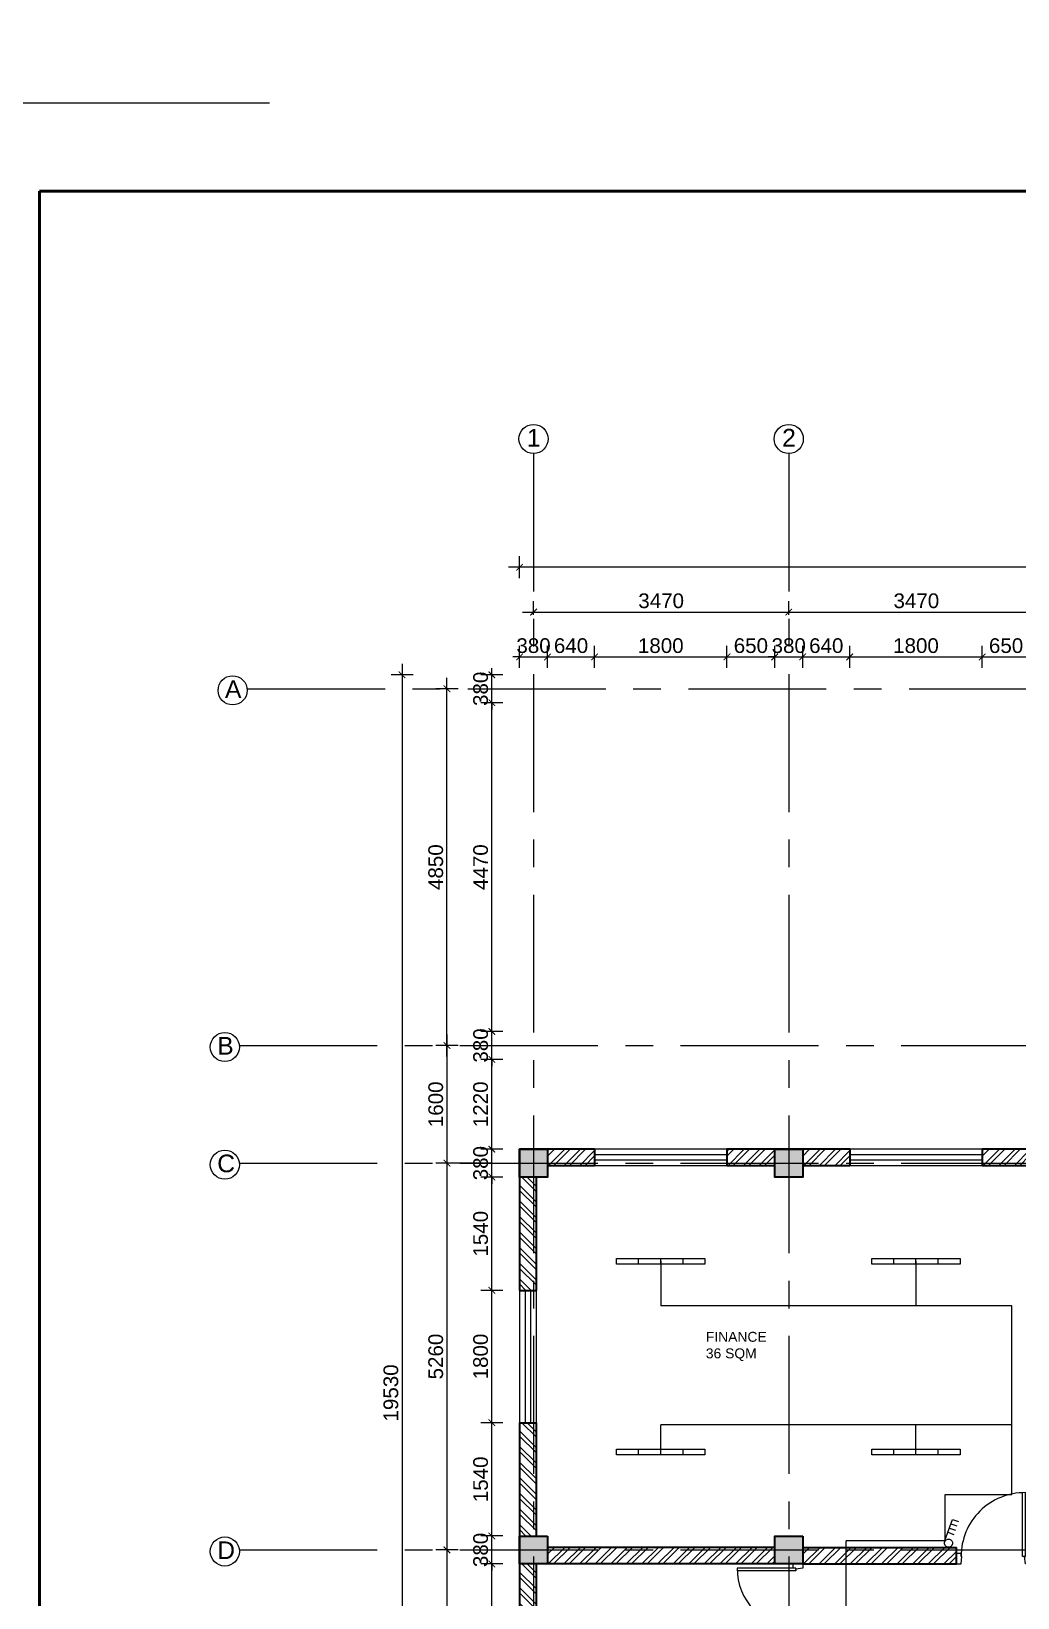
# Model space of a CAD drawing. Header units: inches. Extents: x 527934 to 2134587, y -408734 to 227304.
# Drawn here: x 1700450 to 1713861, y -190838 to -169538 of the extents above; entities that cross this region are included whole.
import ezdxf

# ---------------------------------------------------------------- set-up
doc = ezdxf.new("R2010")
doc.units = ezdxf.units.IN
doc.header["$MEASUREMENT"] = 0
doc.linetypes.add('CENTER', pattern=[2, 1.25, -0.25, 0.25, -0.25])
for name, color, linetype, lineweight in [('1 LIGHT N SWITCH', 3, 'Continuous', 25), ('6 LIGHT PT WIRING', 3, 'Continuous', 25), ('centre line', 1, 'CENTER', 9), ('dim', 253, 'Continuous', 9), ('door', 77, 'Continuous', 13), ('furniture', 253, 'Continuous', 5), ('hatch', 250, 'Continuous', 5), ('plinth', 5, 'Continuous', 9), ('sill', 253, 'Continuous', 13), ('text', 7, 'Continuous', 13), ('TITLE THICK', 7, 'Continuous', 50), ('wall - brick', 30, 'Continuous', 35), ('window', 1, 'Continuous', 15)]:
    doc.layers.add(name, color=color, linetype=linetype, lineweight=lineweight)
doc.layers.add('paper', color=4, linetype='Continuous', lineweight=0, plot=False)
doc.styles.get("Standard").update_dxf_attribs({"font": 'arial.ttf'})
doc.styles.add('style1', font='arial.ttf')
doc.dimstyles.new('dim 100', dxfattribs={"dimtxt": 200, "dimasz": 90, "dimexe": 150, "dimexo": 150, "dimgap": 50, "dimtad": 1, "dimdec": 0, "dimzin": 0, "dimdsep": 46, "dimtxsty": 'Standard', "dimblk": 'ARCHTICK', "dimcen": 100, "dimdle": 150, "dimazin": 0, "dimtfac": 1, "dimtdec": 0, "dimtix": 1, "dimtmove": 2, "dimatfit": 3, "dimfxl": 150, "dimfxlon": 1, "dimtolj": 1, "dimtzin": 0, "dimarcsym": 0})

# ---------------------------------------------------------------- blocks, each defined once
blk = doc.blocks.new('Dd1')
at = {"layer": 'door'}
for p, q in [((6330587, 14339), (6330587, 13509)), ((6330599, 14377), (6330625, 14377)), ((6330625, 14377), (6330625, 13510))]:
    blk.add_line(p, q, dxfattribs=at)
at = {"layer": 'door', "lineweight": 25}
for points in [[(6330599, 14377), (6330587, 14377), (6330587, 14339), (6330524, 14339), (6330524, 14479), (6330587, 14479)], [(6331449, 14377), (6331461, 14377), (6331461, 14339), (6331524, 14339), (6331524, 14479), (6331461, 14479)]]:
    blk.add_lwpolyline(points, close=True, dxfattribs=at)
at = {"layer": 'door'}
blk.add_arc((6330593, 14377), 868, 269.6039, 0, dxfattribs=at)
blk = doc.blocks.new('_ArchTick')
at = {"color": 0, "linetype": 'ByBlock', "const_width": 0.15}
blk.add_lwpolyline([(-0.5, -0.5), (0.5, 0.5)], dxfattribs=at)
blk = doc.blocks.new('*D2449')
at = {"layer": 'Defpoints', "color": 0, "ltscale": 400}
for p in [(1707468, -178045), (1707088, -184739), (1707468, -184739)]:
    blk.add_point(p, dxfattribs=at)
at = {"layer": 'dim', "color": 0, "lineweight": -2, "ltscale": 400}
for p, q in [((1707088, -178045), (1706998, -178045)), ((1707088, -178195), (1707088, -177895)), ((1707088, -178045), (1707468, -178045)), ((1707468, -178195), (1707468, -177895)), ((1707468, -178045), (1707558, -178045))]:
    blk.add_line(p, q, dxfattribs=at)
at = {"layer": 'dim', "color": 0, "lineweight": -2, "ltscale": 400, "xscale": 90, "yscale": 90, "zscale": 90}
blk.add_blockref('_ArchTick', (1707088, -178045), dxfattribs=at)
at = {"layer": 'dim', "color": 0, "lineweight": -2, "ltscale": 400, "xscale": 90, "yscale": 90, "zscale": 90, "rotation": 180}
blk.add_blockref('_ArchTick', (1707468, -178045), dxfattribs=at)
at = {"layer": 'dim', "color": 0, "ltscale": 400, "insert": (1707278, -177893), "char_height": 200, "attachment_point": 5}
blk.add_mtext('\\A1;380', dxfattribs=at)
blk = doc.blocks.new('*D2450')
at = {"layer": 'Defpoints', "color": 0, "ltscale": 400}
for p in [(1708108, -178045), (1707468, -184739), (1708108, -184739)]:
    blk.add_point(p, dxfattribs=at)
at = {"layer": 'dim', "color": 0, "lineweight": -2, "ltscale": 400}
for p, q in [((1707318, -178045), (1708258, -178045)), ((1707468, -178195), (1707468, -177895)), ((1708108, -178195), (1708108, -177895))]:
    blk.add_line(p, q, dxfattribs=at)
at = {"layer": 'dim', "color": 0, "lineweight": -2, "ltscale": 400, "xscale": 90, "yscale": 90, "zscale": 90, "rotation": 180}
blk.add_blockref('_ArchTick', (1707468, -178045), dxfattribs=at)
at = {"layer": 'dim', "color": 0, "lineweight": -2, "ltscale": 400, "xscale": 90, "yscale": 90, "zscale": 90}
blk.add_blockref('_ArchTick', (1708108, -178045), dxfattribs=at)
at = {"layer": 'dim', "color": 0, "ltscale": 400, "insert": (1707788, -177893), "char_height": 200, "attachment_point": 5}
blk.add_mtext('\\A1;640', dxfattribs=at)
blk = doc.blocks.new('*D2451')
at = {"layer": 'Defpoints', "color": 0, "ltscale": 400}
for p in [(1709908, -178045), (1708108, -184739), (1709908, -184739)]:
    blk.add_point(p, dxfattribs=at)
at = {"layer": 'dim', "color": 0, "lineweight": -2, "ltscale": 400}
for p, q in [((1707958, -178045), (1710058, -178045)), ((1708108, -178195), (1708108, -177895)), ((1709908, -178195), (1709908, -177895))]:
    blk.add_line(p, q, dxfattribs=at)
at = {"layer": 'dim', "color": 0, "lineweight": -2, "ltscale": 400, "xscale": 90, "yscale": 90, "zscale": 90, "rotation": 180}
blk.add_blockref('_ArchTick', (1708108, -178045), dxfattribs=at)
at = {"layer": 'dim', "color": 0, "lineweight": -2, "ltscale": 400, "xscale": 90, "yscale": 90, "zscale": 90}
blk.add_blockref('_ArchTick', (1709908, -178045), dxfattribs=at)
at = {"layer": 'dim', "color": 0, "ltscale": 400, "insert": (1709008, -177893), "char_height": 200, "attachment_point": 5}
blk.add_mtext('\\A1;1800', dxfattribs=at)
blk = doc.blocks.new('*D2452')
at = {"layer": 'Defpoints', "color": 0, "ltscale": 400}
for p in [(1710558, -178045), (1709908, -184739), (1710558, -184739)]:
    blk.add_point(p, dxfattribs=at)
at = {"layer": 'dim', "color": 0, "lineweight": -2, "ltscale": 400}
for p, q in [((1709758, -178045), (1710708, -178045)), ((1709908, -178195), (1709908, -177895)), ((1710558, -178195), (1710558, -177895))]:
    blk.add_line(p, q, dxfattribs=at)
at = {"layer": 'dim', "color": 0, "lineweight": -2, "ltscale": 400, "xscale": 90, "yscale": 90, "zscale": 90, "rotation": 180}
blk.add_blockref('_ArchTick', (1709908, -178045), dxfattribs=at)
at = {"layer": 'dim', "color": 0, "lineweight": -2, "ltscale": 400, "xscale": 90, "yscale": 90, "zscale": 90}
blk.add_blockref('_ArchTick', (1710558, -178045), dxfattribs=at)
at = {"layer": 'dim', "color": 0, "ltscale": 400, "insert": (1710233, -177893), "char_height": 200, "attachment_point": 5}
blk.add_mtext('\\A1;650', dxfattribs=at)
blk = doc.blocks.new('*D2453')
at = {"layer": 'Defpoints', "color": 0, "ltscale": 400}
for p in [(1710938, -178045), (1710558, -184739), (1710938, -184739)]:
    blk.add_point(p, dxfattribs=at)
at = {"layer": 'dim', "color": 0, "lineweight": -2, "ltscale": 400}
for p, q in [((1710558, -178045), (1710468, -178045)), ((1710558, -178195), (1710558, -177895)), ((1710558, -178045), (1710938, -178045)), ((1710938, -178195), (1710938, -177895)), ((1710938, -178045), (1711028, -178045))]:
    blk.add_line(p, q, dxfattribs=at)
at = {"layer": 'dim', "color": 0, "lineweight": -2, "ltscale": 400, "xscale": 90, "yscale": 90, "zscale": 90}
blk.add_blockref('_ArchTick', (1710558, -178045), dxfattribs=at)
at = {"layer": 'dim', "color": 0, "lineweight": -2, "ltscale": 400, "xscale": 90, "yscale": 90, "zscale": 90, "rotation": 180}
blk.add_blockref('_ArchTick', (1710938, -178045), dxfattribs=at)
at = {"layer": 'dim', "color": 0, "ltscale": 400, "insert": (1710748, -177893), "char_height": 200, "attachment_point": 5}
blk.add_mtext('\\A1;380', dxfattribs=at)
blk = doc.blocks.new('*D2454')
at = {"layer": 'Defpoints', "color": 0, "ltscale": 400}
for p in [(1711578, -178045), (1710938, -184739), (1711578, -184739)]:
    blk.add_point(p, dxfattribs=at)
at = {"layer": 'dim', "color": 0, "lineweight": -2, "ltscale": 400}
for p, q in [((1710788, -178045), (1711728, -178045)), ((1710938, -178195), (1710938, -177895)), ((1711578, -178195), (1711578, -177895))]:
    blk.add_line(p, q, dxfattribs=at)
at = {"layer": 'dim', "color": 0, "lineweight": -2, "ltscale": 400, "xscale": 90, "yscale": 90, "zscale": 90, "rotation": 180}
blk.add_blockref('_ArchTick', (1710938, -178045), dxfattribs=at)
at = {"layer": 'dim', "color": 0, "lineweight": -2, "ltscale": 400, "xscale": 90, "yscale": 90, "zscale": 90}
blk.add_blockref('_ArchTick', (1711578, -178045), dxfattribs=at)
at = {"layer": 'dim', "color": 0, "ltscale": 400, "insert": (1711258, -177893), "char_height": 200, "attachment_point": 5}
blk.add_mtext('\\A1;640', dxfattribs=at)
blk = doc.blocks.new('*D2455')
at = {"layer": 'Defpoints', "color": 0, "ltscale": 400}
for p in [(1713378, -178045), (1711578, -184739), (1713378, -184739)]:
    blk.add_point(p, dxfattribs=at)
at = {"layer": 'dim', "color": 0, "lineweight": -2, "ltscale": 400}
for p, q in [((1711428, -178045), (1713528, -178045)), ((1711578, -178195), (1711578, -177895)), ((1713378, -178195), (1713378, -177895))]:
    blk.add_line(p, q, dxfattribs=at)
at = {"layer": 'dim', "color": 0, "lineweight": -2, "ltscale": 400, "xscale": 90, "yscale": 90, "zscale": 90, "rotation": 180}
blk.add_blockref('_ArchTick', (1711578, -178045), dxfattribs=at)
at = {"layer": 'dim', "color": 0, "lineweight": -2, "ltscale": 400, "xscale": 90, "yscale": 90, "zscale": 90}
blk.add_blockref('_ArchTick', (1713378, -178045), dxfattribs=at)
at = {"layer": 'dim', "color": 0, "ltscale": 400, "insert": (1712478, -177893), "char_height": 200, "attachment_point": 5}
blk.add_mtext('\\A1;1800', dxfattribs=at)
blk = doc.blocks.new('*D2456')
at = {"layer": 'Defpoints', "color": 0, "ltscale": 400}
for p in [(1714028, -178045), (1713378, -184739), (1714028, -184739)]:
    blk.add_point(p, dxfattribs=at)
at = {"layer": 'dim', "color": 0, "lineweight": -2, "ltscale": 400}
for p, q in [((1713228, -178045), (1714178, -178045)), ((1713378, -178195), (1713378, -177895)), ((1714028, -178195), (1714028, -177895))]:
    blk.add_line(p, q, dxfattribs=at)
at = {"layer": 'dim', "color": 0, "lineweight": -2, "ltscale": 400, "xscale": 90, "yscale": 90, "zscale": 90, "rotation": 180}
blk.add_blockref('_ArchTick', (1713378, -178045), dxfattribs=at)
at = {"layer": 'dim', "color": 0, "lineweight": -2, "ltscale": 400, "xscale": 90, "yscale": 90, "zscale": 90}
blk.add_blockref('_ArchTick', (1714028, -178045), dxfattribs=at)
at = {"layer": 'dim', "color": 0, "ltscale": 400, "insert": (1713703, -177893), "char_height": 200, "attachment_point": 5}
blk.add_mtext('\\A1;650', dxfattribs=at)
blk = doc.blocks.new('*D2011')
at = {"layer": 'Defpoints', "color": 0, "ltscale": 400}
for p in [(1707278, -177624), (1710748, -177436), (1710748, -177624)]:
    blk.add_point(p, dxfattribs=at)
at = {"layer": 'dim', "color": 0, "lineweight": -2, "ltscale": 400}
for p, q in [((1707278, -177474), (1707278, -177286)), ((1710748, -177474), (1710748, -177286)), ((1707128, -177436), (1710898, -177436))]:
    blk.add_line(p, q, dxfattribs=at)
at = {"layer": 'dim', "color": 0, "lineweight": -2, "ltscale": 400, "xscale": 90, "yscale": 90, "zscale": 90, "rotation": 180}
blk.add_blockref('_ArchTick', (1707278, -177436), dxfattribs=at)
at = {"layer": 'dim', "color": 0, "lineweight": -2, "ltscale": 400, "xscale": 90, "yscale": 90, "zscale": 90}
blk.add_blockref('_ArchTick', (1710748, -177436), dxfattribs=at)
at = {"layer": 'dim', "color": 0, "ltscale": 400, "insert": (1709013, -177283), "char_height": 200, "attachment_point": 5}
blk.add_mtext('\\A1;3470', dxfattribs=at)
blk = doc.blocks.new('*D2012')
at = {"layer": 'Defpoints', "color": 0, "ltscale": 400}
for p in [(1714218, -131510), (1710748, -177436), (1714218, -177436)]:
    blk.add_point(p, dxfattribs=at)
at = {"layer": 'dim', "color": 0, "lineweight": -2, "ltscale": 400}
for p, q in [((1710748, -177436), (1710748, -177286)), ((1714218, -177286), (1714218, -177586)), ((1710598, -177436), (1714368, -177436))]:
    blk.add_line(p, q, dxfattribs=at)
at = {"layer": 'dim', "color": 0, "lineweight": -2, "ltscale": 400, "xscale": 90, "yscale": 90, "zscale": 90, "rotation": 180}
blk.add_blockref('_ArchTick', (1710748, -177436), dxfattribs=at)
at = {"layer": 'dim', "color": 0, "lineweight": -2, "ltscale": 400, "xscale": 90, "yscale": 90, "zscale": 90}
blk.add_blockref('_ArchTick', (1714218, -177436), dxfattribs=at)
at = {"layer": 'dim', "color": 0, "ltscale": 400, "insert": (1712483, -177283), "char_height": 200, "attachment_point": 5}
blk.add_mtext('\\A1;3470', dxfattribs=at)
blk = doc.blocks.new('*D2019')
at = {"layer": 'Defpoints', "color": 0, "ltscale": 400}
for p in [(1707088, -176826), (1707088, -190090), (1742476, -190090)]:
    blk.add_point(p, dxfattribs=at)
at = {"layer": 'dim', "color": 0, "lineweight": -2, "ltscale": 400}
for p, q in [((1707088, -176976), (1707088, -176676)), ((1742476, -176976), (1742476, -176676)), ((1742626, -176826), (1706938, -176826))]:
    blk.add_line(p, q, dxfattribs=at)
at = {"layer": 'dim', "color": 0, "lineweight": -2, "ltscale": 400, "xscale": 90, "yscale": 90, "zscale": 90, "rotation": 180}
blk.add_blockref('_ArchTick', (1707088, -176826), dxfattribs=at)
at = {"layer": 'dim', "color": 0, "lineweight": -2, "ltscale": 400, "xscale": 90, "yscale": 90, "zscale": 90}
blk.add_blockref('_ArchTick', (1742476, -176826), dxfattribs=at)
at = {"layer": 'dim', "color": 0, "ltscale": 400, "insert": (1724782, -176673), "char_height": 200, "attachment_point": 5}
blk.add_mtext('\\A1;35388', dxfattribs=at)
blk = doc.blocks.new('*D2479')
at = {"layer": 'Defpoints', "color": 0, "ltscale": 400}
for p in [(1706711, -190379), (1707088, -190379), (1707088, -192179)]:
    blk.add_point(p, dxfattribs=at)
at = {"layer": 'dim', "color": 0, "lineweight": -2, "ltscale": 400}
for p, q in [((1706861, -190379), (1706561, -190379)), ((1706711, -192329), (1706711, -190229)), ((1706861, -192179), (1706561, -192179))]:
    blk.add_line(p, q, dxfattribs=at)
at = {"layer": 'dim', "color": 0, "lineweight": -2, "ltscale": 400, "xscale": 90, "yscale": 90, "zscale": 90}
for p, rotation in [((1706711, -190379), 90), ((1706711, -192179), 270)]:
    blk.add_blockref('_ArchTick', p, dxfattribs=dict(at, rotation=rotation))
at = {"layer": 'dim', "color": 0, "ltscale": 400, "insert": (1706559, -191279), "char_height": 200, "attachment_point": 5, "rotation": 90}
blk.add_mtext('\\A1;1800', dxfattribs=at)
blk = doc.blocks.new('*D2021')
at = {"layer": 'Defpoints', "color": 0, "ltscale": 400}
for p in [(1706711, -189999), (1707088, -189999), (1707088, -190379)]:
    blk.add_point(p, dxfattribs=at)
at = {"layer": 'dim', "color": 0, "lineweight": -2, "ltscale": 400}
for p, q in [((1706711, -189999), (1706711, -189909)), ((1706861, -189999), (1706561, -189999)), ((1706711, -190379), (1706711, -189999)), ((1706861, -190379), (1706561, -190379)), ((1706711, -190379), (1706711, -190469))]:
    blk.add_line(p, q, dxfattribs=at)
at = {"layer": 'dim', "color": 0, "lineweight": -2, "ltscale": 400, "xscale": 90, "yscale": 90, "zscale": 90}
for p, rotation in [((1706711, -189999), 270), ((1706711, -190379), 90)]:
    blk.add_blockref('_ArchTick', p, dxfattribs=dict(at, rotation=rotation))
at = {"layer": 'dim', "color": 0, "ltscale": 400, "insert": (1706559, -190189), "char_height": 200, "attachment_point": 5, "rotation": 90}
blk.add_mtext('\\A1;380', dxfattribs=at)
blk = doc.blocks.new('*D2480')
at = {"layer": 'Defpoints', "color": 0, "ltscale": 400}
for p in [(1706711, -188459), (1707088, -188459), (1707088, -189999)]:
    blk.add_point(p, dxfattribs=at)
at = {"layer": 'dim', "color": 0, "lineweight": -2, "ltscale": 400}
for p, q in [((1706861, -188459), (1706561, -188459)), ((1706711, -190149), (1706711, -188309)), ((1706861, -189999), (1706561, -189999))]:
    blk.add_line(p, q, dxfattribs=at)
at = {"layer": 'dim', "color": 0, "lineweight": -2, "ltscale": 400, "xscale": 90, "yscale": 90, "zscale": 90}
for p, rotation in [((1706711, -188459), 90), ((1706711, -189999), 270)]:
    blk.add_blockref('_ArchTick', p, dxfattribs=dict(at, rotation=rotation))
at = {"layer": 'dim', "color": 0, "ltscale": 400, "insert": (1706559, -189229), "char_height": 200, "attachment_point": 5, "rotation": 90}
blk.add_mtext('\\A1;1540', dxfattribs=at)
blk = doc.blocks.new('*D2481')
at = {"layer": 'Defpoints', "color": 0, "ltscale": 400}
for p in [(1706711, -186659), (1707088, -186659), (1707088, -188459)]:
    blk.add_point(p, dxfattribs=at)
at = {"layer": 'dim', "color": 0, "lineweight": -2, "ltscale": 400}
for p, q in [((1706711, -188609), (1706711, -186509)), ((1706861, -186659), (1706561, -186659)), ((1706861, -188459), (1706561, -188459))]:
    blk.add_line(p, q, dxfattribs=at)
at = {"layer": 'dim', "color": 0, "lineweight": -2, "ltscale": 400, "xscale": 90, "yscale": 90, "zscale": 90}
for p, rotation in [((1706711, -186659), 90), ((1706711, -188459), 270)]:
    blk.add_blockref('_ArchTick', p, dxfattribs=dict(at, rotation=rotation))
at = {"layer": 'dim', "color": 0, "ltscale": 400, "insert": (1706559, -187559), "char_height": 200, "attachment_point": 5, "rotation": 90}
blk.add_mtext('\\A1;1800', dxfattribs=at)
blk = doc.blocks.new('*D2482')
at = {"layer": 'Defpoints', "color": 0, "ltscale": 400}
for p in [(1706711, -185119), (1707088, -185119), (1707088, -186659)]:
    blk.add_point(p, dxfattribs=at)
at = {"layer": 'dim', "color": 0, "lineweight": -2, "ltscale": 400}
for p, q in [((1706711, -186809), (1706711, -184969)), ((1706861, -185119), (1706561, -185119)), ((1706861, -186659), (1706561, -186659))]:
    blk.add_line(p, q, dxfattribs=at)
at = {"layer": 'dim', "color": 0, "lineweight": -2, "ltscale": 400, "xscale": 90, "yscale": 90, "zscale": 90}
for p, rotation in [((1706711, -185119), 90), ((1706711, -186659), 270)]:
    blk.add_blockref('_ArchTick', p, dxfattribs=dict(at, rotation=rotation))
at = {"layer": 'dim', "color": 0, "ltscale": 400, "insert": (1706559, -185889), "char_height": 200, "attachment_point": 5, "rotation": 90}
blk.add_mtext('\\A1;1540', dxfattribs=at)
blk = doc.blocks.new('*D2483')
at = {"layer": 'Defpoints', "color": 0, "ltscale": 400}
for p in [(1706711, -184739), (1707088, -184739), (1707088, -185119)]:
    blk.add_point(p, dxfattribs=at)
at = {"layer": 'dim', "color": 0, "lineweight": -2, "ltscale": 400}
for p, q in [((1706711, -184739), (1706711, -184649)), ((1706861, -184739), (1706561, -184739)), ((1706711, -185119), (1706711, -184739)), ((1706861, -185119), (1706561, -185119)), ((1706711, -185119), (1706711, -185209))]:
    blk.add_line(p, q, dxfattribs=at)
at = {"layer": 'dim', "color": 0, "lineweight": -2, "ltscale": 400, "xscale": 90, "yscale": 90, "zscale": 90}
for p, rotation in [((1706711, -184739), 270), ((1706711, -185119), 90)]:
    blk.add_blockref('_ArchTick', p, dxfattribs=dict(at, rotation=rotation))
at = {"layer": 'dim', "color": 0, "ltscale": 400, "insert": (1706559, -184929), "char_height": 200, "attachment_point": 5, "rotation": 90}
blk.add_mtext('\\A1;380', dxfattribs=at)
blk = doc.blocks.new('*D2022')
at = {"layer": 'Defpoints', "color": 0, "ltscale": 400}
for p in [(1706711, -183519), (1717653, -183519), (1717653, -184739)]:
    blk.add_point(p, dxfattribs=at)
at = {"layer": 'dim', "color": 0, "lineweight": -2, "ltscale": 400}
for p, q in [((1706711, -184889), (1706711, -183369)), ((1706861, -183519), (1706561, -183519)), ((1706861, -184739), (1706561, -184739))]:
    blk.add_line(p, q, dxfattribs=at)
at = {"layer": 'dim', "color": 0, "lineweight": -2, "ltscale": 400, "xscale": 90, "yscale": 90, "zscale": 90}
for p, rotation in [((1706711, -183519), 90), ((1706711, -184739), 270)]:
    blk.add_blockref('_ArchTick', p, dxfattribs=dict(at, rotation=rotation))
at = {"layer": 'dim', "color": 0, "ltscale": 400, "insert": (1706559, -184129), "char_height": 200, "attachment_point": 5, "rotation": 90}
blk.add_mtext('\\A1;1220', dxfattribs=at)
blk = doc.blocks.new('*D2484')
at = {"layer": 'Defpoints', "color": 0, "ltscale": 400}
for p in [(1706711, -183139), (1717498, -183139), (1717498, -183519)]:
    blk.add_point(p, dxfattribs=at)
at = {"layer": 'dim', "color": 0, "lineweight": -2, "ltscale": 400}
for p, q in [((1706861, -183139), (1706561, -183139)), ((1706711, -183139), (1706711, -183049)), ((1706711, -183519), (1706711, -183139)), ((1706861, -183519), (1706561, -183519)), ((1706711, -183519), (1706711, -183609))]:
    blk.add_line(p, q, dxfattribs=at)
at = {"layer": 'dim', "color": 0, "lineweight": -2, "ltscale": 400, "xscale": 90, "yscale": 90, "zscale": 90}
for p, rotation in [((1706711, -183139), 270), ((1706711, -183519), 90)]:
    blk.add_blockref('_ArchTick', p, dxfattribs=dict(at, rotation=rotation))
at = {"layer": 'dim', "color": 0, "ltscale": 400, "insert": (1706559, -183329), "char_height": 200, "attachment_point": 5, "rotation": 90}
blk.add_mtext('\\A1;380', dxfattribs=at)
blk = doc.blocks.new('*D2485')
at = {"layer": 'Defpoints', "color": 0, "ltscale": 400}
for p in [(1706711, -178669), (1717653, -178669), (1717653, -183139)]:
    blk.add_point(p, dxfattribs=at)
at = {"layer": 'dim', "color": 0, "lineweight": -2, "ltscale": 400}
for p, q in [((1706861, -178669), (1706561, -178669)), ((1706711, -183289), (1706711, -178519)), ((1706861, -183139), (1706561, -183139))]:
    blk.add_line(p, q, dxfattribs=at)
at = {"layer": 'dim', "color": 0, "lineweight": -2, "ltscale": 400, "xscale": 90, "yscale": 90, "zscale": 90}
for p, rotation in [((1706711, -178669), 90), ((1706711, -183139), 270)]:
    blk.add_blockref('_ArchTick', p, dxfattribs=dict(at, rotation=rotation))
at = {"layer": 'dim', "color": 0, "ltscale": 400, "insert": (1706559, -180904), "char_height": 200, "attachment_point": 5, "rotation": 90}
blk.add_mtext('\\A1;4470', dxfattribs=at)
blk = doc.blocks.new('*D2486')
at = {"layer": 'Defpoints', "color": 0, "ltscale": 400}
for p in [(1706711, -178289), (1717498, -178289), (1717498, -178669)]:
    blk.add_point(p, dxfattribs=at)
at = {"layer": 'dim', "color": 0, "lineweight": -2, "ltscale": 400}
for p, q in [((1706711, -178289), (1706711, -178199)), ((1706861, -178289), (1706561, -178289)), ((1706711, -178669), (1706711, -178289)), ((1706861, -178669), (1706561, -178669)), ((1706711, -178669), (1706711, -178759))]:
    blk.add_line(p, q, dxfattribs=at)
at = {"layer": 'dim', "color": 0, "lineweight": -2, "ltscale": 400, "xscale": 90, "yscale": 90, "zscale": 90}
for p, rotation in [((1706711, -178289), 270), ((1706711, -178669), 90)]:
    blk.add_blockref('_ArchTick', p, dxfattribs=dict(at, rotation=rotation))
at = {"layer": 'dim', "color": 0, "ltscale": 400, "insert": (1706559, -178479), "char_height": 200, "attachment_point": 5, "rotation": 90}
blk.add_mtext('\\A1;380', dxfattribs=at)
blk = doc.blocks.new('*D2024')
at = {"layer": 'Defpoints', "color": 0, "ltscale": 400}
for p in [(1706806, -190189), (1706101, -192369), (1706806, -192369)]:
    blk.add_point(p, dxfattribs=at)
at = {"layer": 'dim', "color": 0, "lineweight": -2, "ltscale": 400}
for p, q in [((1706251, -190189), (1705951, -190189)), ((1706101, -190039), (1706101, -192519)), ((1706251, -192369), (1705951, -192369))]:
    blk.add_line(p, q, dxfattribs=at)
at = {"layer": 'dim', "color": 0, "lineweight": -2, "ltscale": 400, "xscale": 90, "yscale": 90, "zscale": 90}
for p, rotation in [((1706101, -190189), 90), ((1706101, -192369), 270)]:
    blk.add_blockref('_ArchTick', p, dxfattribs=dict(at, rotation=rotation))
at = {"layer": 'dim', "color": 0, "ltscale": 400, "insert": (1705949, -191279), "char_height": 200, "attachment_point": 5, "rotation": 90}
blk.add_mtext('\\A1;2180', dxfattribs=at)
blk = doc.blocks.new('*D2025')
at = {"layer": 'Defpoints', "color": 0, "ltscale": 400}
for p in [(1706922, -184929), (1706101, -190189), (1706922, -190189)]:
    blk.add_point(p, dxfattribs=at)
at = {"layer": 'dim', "color": 0, "lineweight": -2, "ltscale": 400}
for p, q in [((1706101, -184779), (1706101, -190339)), ((1706251, -184929), (1705951, -184929)), ((1706251, -190189), (1705951, -190189))]:
    blk.add_line(p, q, dxfattribs=at)
at = {"layer": 'dim', "color": 0, "lineweight": -2, "ltscale": 400, "xscale": 90, "yscale": 90, "zscale": 90}
for p, rotation in [((1706101, -184929), 90), ((1706101, -190189), 270)]:
    blk.add_blockref('_ArchTick', p, dxfattribs=dict(at, rotation=rotation))
at = {"layer": 'dim', "color": 0, "ltscale": 400, "insert": (1705949, -187559), "char_height": 200, "attachment_point": 5, "rotation": 90}
blk.add_mtext('\\A1;5260', dxfattribs=at)
blk = doc.blocks.new('*D2026')
at = {"layer": 'Defpoints', "color": 0, "ltscale": 400}
for p in [(1706101, -178479), (1717412, -178479), (1717412, -183329)]:
    blk.add_point(p, dxfattribs=at)
at = {"layer": 'dim', "color": 0, "lineweight": -2, "ltscale": 400}
for p, q in [((1706251, -178479), (1705951, -178479)), ((1706101, -183479), (1706101, -178329)), ((1706251, -183329), (1705951, -183329))]:
    blk.add_line(p, q, dxfattribs=at)
at = {"layer": 'dim', "color": 0, "lineweight": -2, "ltscale": 400, "xscale": 90, "yscale": 90, "zscale": 90}
for p, rotation in [((1706101, -178479), 90), ((1706101, -183329), 270)]:
    blk.add_blockref('_ArchTick', p, dxfattribs=dict(at, rotation=rotation))
at = {"layer": 'dim', "color": 0, "ltscale": 400, "insert": (1705949, -180904), "char_height": 200, "attachment_point": 5, "rotation": 90}
blk.add_mtext('\\A1;4850', dxfattribs=at)
blk = doc.blocks.new('*D2492')
at = {"layer": 'Defpoints', "color": 0, "ltscale": 400}
for p in [(1706101, -183329), (1706101, -184929), (1706101, -184929)]:
    blk.add_point(p, dxfattribs=at)
at = {"layer": 'furniture', "color": 0, "lineweight": -2, "ltscale": 400}
for p, q in [((1706101, -183329), (1705951, -183329)), ((1706101, -183179), (1706101, -185079)), ((1706101, -184929), (1705951, -184929))]:
    blk.add_line(p, q, dxfattribs=at)
at = {"layer": 'furniture', "color": 0, "lineweight": -2, "ltscale": 400, "xscale": 90, "yscale": 90, "zscale": 90}
for p, rotation in [((1706101, -183329), 90), ((1706101, -184929), 270)]:
    blk.add_blockref('_ArchTick', p, dxfattribs=dict(at, rotation=rotation))
at = {"layer": 'furniture', "color": 0, "ltscale": 400, "insert": (1705949, -184129), "char_height": 200, "attachment_point": 5, "rotation": 90}
blk.add_mtext('\\A1;1600', dxfattribs=at)
blk = doc.blocks.new('*D2493')
at = {"layer": 'Defpoints', "color": 0, "ltscale": 400}
for p in [(1717498, -178289), (1705491, -197819), (1717498, -197819)]:
    blk.add_point(p, dxfattribs=at)
at = {"layer": 'furniture', "color": 0, "lineweight": -2, "ltscale": 400}
for p, q in [((1705491, -178139), (1705491, -197969)), ((1705641, -178289), (1705341, -178289)), ((1705641, -197819), (1705341, -197819))]:
    blk.add_line(p, q, dxfattribs=at)
at = {"layer": 'furniture', "color": 0, "lineweight": -2, "ltscale": 400, "xscale": 90, "yscale": 90, "zscale": 90}
for p, rotation in [((1705491, -178289), 90), ((1705491, -197819), 270)]:
    blk.add_blockref('_ArchTick', p, dxfattribs=dict(at, rotation=rotation))
at = {"layer": 'furniture', "color": 0, "ltscale": 400, "insert": (1705339, -188054), "char_height": 200, "attachment_point": 5, "rotation": 90}
blk.add_mtext('\\A1;19530', dxfattribs=at)
blk = doc.blocks.new('1x36 TL MO')
at = {"color": 3}
for p, q in [((11329249, 640105), (11330290, 640105)), ((11329507, 640105), (11329507, 640038)), ((11329769, 640105), (11329769, 640038)), ((11330030, 640105), (11330030, 640038))]:
    blk.add_line(p, q, dxfattribs=at)
blk.add_lwpolyline([(11330290, 640105), (11330290, 640038), (11329249, 640038), (11329249, 640105)], dxfattribs=at)
blk = doc.blocks.new('4 gang')
at = {"color": 3}
for p, q in [((546617, 231936), (546738, 232137)), ((546665, 232015), (546721, 231981)), ((546689, 232056), (546745, 232022)), ((546714, 232097), (546770, 232063)), ((546738, 232137), (546794, 232104))]:
    blk.add_line(p, q, dxfattribs=at)
blk.add_circle((546648, 231903), 42.7, dxfattribs=at)

msp = doc.modelspace()

# ---------------------------------------------------------------- hatches: boundary and pattern name
at = {"layer": 'hatch', "lineweight": 5, "ltscale": 400}
h = msp.add_hatch(dxfattribs=at)
h.set_pattern_fill('ANSI32', color=256, scale=400)
h.set_pattern_definition([(45, (-796829.92, -153446.24), (-106.066017, 106.066017), []), (45, (-796759.21, -153446.24), (-106.066017, 106.066017), [])])
h.paths.add_polyline_path([(1707468.1, -184964.4), (1707468.1, -184739.4), (1708108.1, -184739.4), (1708108.1, -184964.4)])
h = msp.add_hatch(dxfattribs=at)
h.set_pattern_fill('ANSI32', color=256, scale=400)
h.set_pattern_definition([(45, (-794389.92, -153446.24), (-106.066017, 106.066017), []), (45, (-794319.21, -153446.24), (-106.066017, 106.066017), [])])
h.paths.add_polyline_path([(1709908.1, -184964.4), (1709908.1, -184739.4), (1710548.1, -184739.4), (1710548.1, -184964.4)])
h = msp.add_hatch(dxfattribs=at)
h.set_pattern_fill('ANSI32', color=256, scale=400)
h.set_pattern_definition([(45, (-793359.92, -153446.24), (-106.066017, 106.066017), []), (45, (-793289.21, -153446.24), (-106.066017, 106.066017), [])])
h.paths.add_polyline_path([(1710938.1, -184964.4), (1710938.1, -184739.4), (1711578.1, -184739.4), (1711578.1, -184964.4)])
h = msp.add_hatch(dxfattribs=at)
h.set_pattern_fill('ANSI32', color=256, scale=400)
h.set_pattern_definition([(45, (-790919.92, -153446.24), (-106.066017, 106.066017), []), (45, (-790849.21, -153446.24), (-106.066017, 106.066017), [])])
h.paths.add_polyline_path([(1713378.1, -184964.4), (1713378.1, -184739.4), (1714028.1, -184739.4), (1714028.1, -184964.4)])
h = msp.add_hatch(dxfattribs=at)
h.set_pattern_fill('ANSI32', color=256, scale=400, angle=-90)
h.set_pattern_definition([(315, (1738607.58, 2319077.69), (106.066017, 106.066017), []), (315, (1738607.58, 2319006.98), (106.066017, 106.066017), [])])
edge = h.paths.add_edge_path()
edge.add_line((1707088.1, -185119.4), (1707313.1, -185119.4))
edge.add_line((1707313.1, -185119.4), (1707313.1, -186659.4))
edge.add_line((1707313.1, -186659.4), (1707088.1, -186659.4))
edge.add_line((1707088.1, -186659.4), (1707088.1, -185220.3))
h = msp.add_hatch(dxfattribs=at)
h.set_pattern_fill('ANSI32', color=256, scale=400, angle=-90)
h.set_pattern_definition([(315, (1738607.58, 2315737.69), (106.066017, 106.066017), []), (315, (1738607.58, 2315666.98), (106.066017, 106.066017), [])])
edge = h.paths.add_edge_path()
edge.add_line((1707088.1, -188459.4), (1707313.1, -188459.4))
edge.add_line((1707313.1, -188459.4), (1707313.1, -189999.4))
edge.add_line((1707313.1, -189999.4), (1707088.1, -189999.4))
edge.add_line((1707088.1, -189999.4), (1707088.1, -188560.3))
h = msp.add_hatch(dxfattribs=at)
h.set_pattern_fill('ANSI32', color=256, scale=400)
h.set_pattern_definition([(45, (-796829.92, -158861.24), (-106.066017, 106.066017), []), (45, (-796759.21, -158861.24), (-106.066017, 106.066017), [])])
h.paths.add_polyline_path([(1707468.1, -190379.4), (1707468.1, -190154.4), (1710558.1, -190154.4), (1710558.1, -190379.4)])
h = msp.add_hatch(dxfattribs=at)
h.set_pattern_fill('ANSI32', color=256, scale=400)
h.set_pattern_definition([(45, (-793359.92, -158861.24), (-106.066017, 106.066017), []), (45, (-793289.21, -158861.24), (-106.066017, 106.066017), [])])
h.paths.add_polyline_path([(1710938.1, -190379.4), (1710938.1, -190154.4), (1713028.1, -190154.4), (1713028.1, -190379.4)])
h = msp.add_hatch(dxfattribs=at)
h.set_pattern_fill('ANSI32', color=256, scale=400, angle=-90)
h.set_pattern_definition([(315, (1738607.58, 2313817.69), (106.066017, 106.066017), []), (315, (1738607.58, 2313746.98), (106.066017, 106.066017), [])])
edge = h.paths.add_edge_path()
edge.add_line((1707088.1, -190379.4), (1707313.1, -190379.4))
edge.add_line((1707313.1, -190379.4), (1707313.1, -192179.4))
edge.add_line((1707313.1, -192179.4), (1707088.1, -192179.4))
edge.add_line((1707088.1, -192179.4), (1707088.1, -190480.3))
at = {"layer": 'plinth', "ltscale": 400}
h = msp.add_hatch(color=0, dxfattribs=at)
h.dxf.hatch_style = 1
h.paths.add_polyline_path([(1707468.1, -184739.4), (1707468.1, -185119.4), (1707088.1, -185119.4), (1707088.1, -184739.4)])
h.paths.add_polyline_path([(1710938.1, -184739.4), (1710938.1, -185119.4), (1710558.1, -185119.4), (1710558.1, -184739.4)])
h.paths.add_polyline_path([(1714408.1, -184739.4), (1714408.1, -185119.4), (1714028.1, -185119.4), (1714028.1, -184739.4)])
h.paths.add_polyline_path([(1717878.1, -183139.4), (1717878.1, -183519.4), (1717498.1, -183519.4), (1717498.1, -183139.4)])
h.paths.add_polyline_path([(1717878.1, -178289.4), (1717878.1, -178669.4), (1717498.1, -178669.4), (1717498.1, -178289.4)])
h.paths.add_polyline_path([(1721348.1, -178289.4), (1721348.1, -178669.4), (1720968.1, -178669.4), (1720968.1, -178289.4)])
h.paths.add_polyline_path([(1724818.1, -178289.4), (1724818.1, -178669.4), (1724438.1, -178669.4), (1724438.1, -178289.4)])
h.paths.add_polyline_path([(1728288.1, -178289.4), (1728288.1, -178669.4), (1727908.1, -178669.4), (1727908.1, -178289.4)])
h.paths.add_polyline_path([(1728288.1, -183139.4), (1728288.1, -183519.4), (1727908.1, -183519.4), (1727908.1, -183139.4)])
h.paths.add_polyline_path([(1721348.1, -184739.4), (1721348.1, -185119.4), (1720968.1, -185119.4), (1720968.1, -184739.4)])
h.paths.add_polyline_path([(1724818.1, -184739.4), (1724818.1, -185119.4), (1724438.1, -185119.4), (1724438.1, -184739.4)])
h.paths.add_polyline_path([(1728288.1, -184739.4), (1728288.1, -185119.4), (1727908.1, -185119.4), (1727908.1, -184739.4)])
h.paths.add_polyline_path([(1731758.1, -184739.4), (1731758.1, -185119.4), (1731378.1, -185119.4), (1731378.1, -184739.4)])
h.paths.add_polyline_path([(1735233.1, -184739.4), (1735233.1, -185119.4), (1734853.1, -185119.4), (1734853.1, -184739.4)])
h.paths.add_polyline_path([(1735233.1, -189999.4), (1735233.1, -190379.4), (1734853.1, -190379.4), (1734853.1, -189999.4)])
h.paths.add_polyline_path([(1731758.1, -189999.4), (1731758.1, -190379.4), (1731378.1, -190379.4), (1731378.1, -189999.4)])
h.paths.add_polyline_path([(1728288.1, -189999.4), (1728288.1, -190379.4), (1727908.1, -190379.4), (1727908.1, -189999.4)])
h.paths.add_polyline_path([(1724818.1, -189999.4), (1724818.1, -190379.4), (1724438.1, -190379.4), (1724438.1, -189999.4)])
h.paths.add_polyline_path([(1717878.1, -184739.4), (1717878.1, -185119.4), (1717498.1, -185119.4), (1717498.1, -184739.4)])
h.paths.add_polyline_path([(1714408.1, -189999.4), (1714408.1, -190379.4), (1714028.1, -190379.4), (1714028.1, -189999.4)])
h.paths.add_polyline_path([(1710938.1, -189999.4), (1710938.1, -190379.4), (1710558.1, -190379.4), (1710558.1, -189999.4)])
h.paths.add_polyline_path([(1707468.1, -189999.4), (1707468.1, -190379.4), (1707088.1, -190379.4), (1707088.1, -189999.4)])
h.paths.add_polyline_path([(1707468.1, -192179.4), (1707468.1, -192559.4), (1707088.1, -192559.4), (1707088.1, -192179.4)])
h.paths.add_polyline_path([(1710938.1, -192179.4), (1710938.1, -192559.4), (1710558.1, -192559.4), (1710558.1, -192179.4)])
h.paths.add_polyline_path([(1714408.1, -192179.4), (1714408.1, -192559.4), (1714028.1, -192559.4), (1714028.1, -192179.4)])
h.paths.add_polyline_path([(1717878.1, -192179.4), (1717878.1, -192559.4), (1717498.1, -192559.4), (1717498.1, -192179.4)])
h.paths.add_polyline_path([(1721348.1, -192179.4), (1721348.1, -192559.4), (1720968.1, -192559.4), (1720968.1, -192179.4)])
h.paths.add_polyline_path([(1724818.1, -192179.4), (1724818.1, -192559.4), (1724438.1, -192559.4), (1724438.1, -192179.4)])
h.paths.add_polyline_path([(1728288.1, -192179.4), (1728288.1, -192559.4), (1727908.1, -192559.4), (1727908.1, -192179.4)])
h.paths.add_polyline_path([(1731758.1, -192179.4), (1731758.1, -192559.4), (1731378.1, -192559.4), (1731378.1, -192179.4)])
h.paths.add_polyline_path([(1735233.1, -192179.4), (1735233.1, -192559.4), (1734853.1, -192559.4), (1734853.1, -192179.4)])
h.paths.add_polyline_path([(1735233.1, -197439.4), (1735233.1, -197819.4), (1734853.1, -197819.4), (1734853.1, -197439.4)])
h.paths.add_polyline_path([(1731758.1, -197439.4), (1731758.1, -197819.4), (1731378.1, -197819.4), (1731378.1, -197439.4)])
h.paths.add_polyline_path([(1728288.1, -197439.4), (1728288.1, -197819.4), (1727908.1, -197819.4), (1727908.1, -197439.4)])
h.paths.add_polyline_path([(1724818.1, -197439.4), (1724818.1, -197819.4), (1724438.1, -197819.4), (1724438.1, -197439.4)])
h.paths.add_polyline_path([(1721348.1, -197439.4), (1721348.1, -197819.4), (1720968.1, -197819.4), (1720968.1, -197439.4)])
h.paths.add_polyline_path([(1717878.1, -197439.4), (1717878.1, -197819.4), (1717498.1, -197819.4), (1717498.1, -197439.4)])
h.paths.add_polyline_path([(1714408.1, -197439.4), (1714408.1, -197819.4), (1714028.1, -197819.4), (1714028.1, -197439.4)])
h.paths.add_polyline_path([(1710938.1, -197439.4), (1710938.1, -197819.4), (1710558.1, -197819.4), (1710558.1, -197439.4)])
h.paths.add_polyline_path([(1707468.1, -197439.4), (1707468.1, -197819.4), (1707088.1, -197819.4), (1707088.1, -197439.4)])
edge = h.paths.add_edge_path()
edge.add_line((1717878.1, -184739.4), (1717128.1, -184739.4))

# ---------------------------------------------------------------- linework, layer by layer
at = {"layer": '6 LIGHT PT WIRING', "ltscale": 400}
for p, q in [((1709008.1, -186262.1), (1709008.1, -186868)), ((1712478.1, -186262.1), (1712478.1, -186868)), ((1713783, -186868), (1709008.1, -186868)), ((1713783, -189433), (1713783, -186868)), ((1713783, -188488.5), (1709008.1, -188488.5)), ((1709008.1, -188857.1), (1709008.1, -188488.5)), ((1712478.1, -188857.1), (1712478.1, -188488.5)), ((1712873.1, -190063), (1712873.1, -189433)), ((1712873.1, -189433), (1713783, -189433)), ((1711528, -191568.7), (1711528, -190063)), ((1712873.1, -190063), (1711528, -190063))]:
    msp.add_line(p, q, dxfattribs=at)
at = {"layer": 'centre line', "ltscale": 1500}
for p, q in [((1707278.1, -175279.4), (1707278.1, -201019.4)), ((1710748.1, -175279.4), (1710748.1, -201019.4)), ((1703383.8, -178479.4), (1746006.6, -178479.4)), ((1703278.1, -183329.4), (1721158.1, -183329.4)), ((1703278.1, -184929.4), (1746006.6, -184929.4)), ((1703278.1, -190189.4), (1735648.9, -190189.4))]:
    msp.add_line(p, q, dxfattribs=at)
at = {"layer": 'dim'}
for centre in [(1707278.1, -175081.2), (1710748.1, -175081.2), (1703186.6, -178499.8), (1703080.9, -183349.8), (1703080.9, -184949.8), (1703080.9, -190209.8)]:
    msp.add_circle(centre, 198.2, dxfattribs=at)
at = {"layer": 'furniture', "ltscale": 400}
msp.add_line((1706711.1, -184929.4), (1706101.1, -184929.4), dxfattribs=at)
at = {"layer": 'paper'}
msp.add_lwpolyline([(1698888.6, -175312), (1698888.6, -170512), (1703688.6, -170512)], dxfattribs=at)
at = {"layer": 'sill'}
for p, q in [((1709908.1, -184739.4), (1708108.1, -184739.4)), ((1713378.1, -184739.4), (1711578.1, -184739.4)), ((1709908.1, -184964.4), (1708108.1, -184964.4)), ((1713378.1, -184964.4), (1711578.1, -184964.4)), ((1707088.1, -186659.4), (1707088.1, -188459.4)), ((1707313.1, -186659.4), (1707313.1, -188459.4))]:
    msp.add_line(p, q, dxfattribs=at)
at = {"layer": 'TITLE THICK'}
msp.add_lwpolyline([(1700561.6, -171712), (1746761.6, -171712), (1746761.6, -204952), (1700561.6, -204952)], close=True, dxfattribs=at)
at = {"layer": 'wall - brick'}
for p, q in [((1708108.1, -184739.4), (1707088.1, -184739.4)), ((1707088.1, -184739.4), (1707088.1, -186659.4)), ((1707468.1, -184739.4), (1707468.1, -184964.4)), ((1708108.1, -184739.4), (1708108.1, -184964.4)), ((1711578.1, -184739.4), (1709908.1, -184739.4)), ((1709908.1, -184739.4), (1709908.1, -184964.4)), ((1711578.1, -184739.4), (1711578.1, -184964.4)), ((1715048.1, -184739.4), (1713378.1, -184739.4)), ((1713378.1, -184739.4), (1713378.1, -184964.4)), ((1708108.1, -184964.4), (1707468.1, -184964.4)), ((1710558.1, -184964.4), (1709908.1, -184964.4)), ((1711578.1, -184964.4), (1710938.1, -184964.4)), ((1714028.1, -184964.4), (1713378.1, -184964.4)), ((1707313.1, -185119.4), (1707313.1, -186659.4)), ((1707088.1, -186659.4), (1707313.1, -186659.4)), ((1707088.1, -188459.4), (1707088.1, -192179.4)), ((1707088.1, -188459.4), (1707313.1, -188459.4)), ((1707313.1, -188459.4), (1707313.1, -189999.4)), ((1710558.1, -190154.4), (1707468.1, -190154.4)), ((1710938.1, -190154.4), (1713028.1, -190154.4)), ((1713028.1, -190379.4), (1713028.1, -190154.4)), ((1707313.1, -190379.4), (1707313.1, -191167.4)), ((1707313.1, -190379.4), (1707313.1, -192179.4)), ((1710558.1, -190379.4), (1707468.1, -190379.4)), ((1710938.1, -190379.4), (1713028.1, -190379.4))]:
    msp.add_line(p, q, dxfattribs=at)
for points in [[(1707468.1, -184739.4), (1707468.1, -185119.4), (1707088.1, -185119.4), (1707088.1, -184739.4)], [(1710938.1, -184739.4), (1710938.1, -185119.4), (1710558.1, -185119.4), (1710558.1, -184739.4)], [(1707468.1, -189999.4), (1707468.1, -190379.4), (1707088.1, -190379.4), (1707088.1, -189999.4)], [(1710938.1, -189999.4), (1710938.1, -190379.4), (1710558.1, -190379.4), (1710558.1, -189999.4)]]:
    msp.add_lwpolyline(points, close=True, dxfattribs=at)
at = {"layer": 'window'}
for p, q in [((1709908.1, -184814.4), (1708108.1, -184814.4)), ((1713378.1, -184814.4), (1711578.1, -184814.4)), ((1709908.1, -184889.4), (1708108.1, -184889.4)), ((1713378.1, -184889.4), (1711578.1, -184889.4)), ((1707163.1, -186659.4), (1707163.1, -188459.4)), ((1707238.1, -186659.4), (1707238.1, -188459.4))]:
    msp.add_line(p, q, dxfattribs=at)

# ---------------------------------------------------------------- block references
at = {"layer": '1 LIGHT N SWITCH', "color": 3, "xscale": 1.154999999329448, "yscale": 1.154999999329448, "zscale": 1.155, "rotation": 180}
for p in [(14794891.1, 553020.4), (14798361.1, 553020.4), (14794891.1, 550425.4), (14798361.1, 550425.4)]:
    msp.add_blockref('1x36 TL MO', p, dxfattribs=at)
at = {"layer": '1 LIGHT N SWITCH', "xscale": 1.300000000431272, "yscale": 1.299999999377178, "zscale": 1.3, "rotation": 11.57133044101096}
msp.add_blockref('4 gang', (1077193.4, -627989.3), dxfattribs=at)
at = {"layer": 'dim', "rotation": 180}
msp.add_blockref('Dd1', (8044552, -175900.4), dxfattribs=at)
at = {"layer": 'dim', "xscale": 0.9199999999254942, "yscale": 0.9199999999254942, "zscale": 0.9199999999254942, "rotation": 270}
msp.add_blockref('Dd1', (1697617.4, 5633702.6), dxfattribs=at)

# ---------------------------------------------------------------- texts
at = {"layer": 'text', "style": 'style1'}
for s, p in [('1', (1707188.1, -175184)), ('2', (1710658.1, -175184)), ('A', (1703082.7, -178602.9)), ('B', (1702977, -183452.9)), ('C', (1702977, -185052.9)), ('D', (1702977, -190312.9))]:
    msp.add_text(s, height=240, dxfattribs=at).set_placement(p)
at = {"layer": 'text', "insert": (1709620.7, -187223.1), "char_height": 135, "attachment_point": 1}
msp.add_mtext_dynamic_manual_height_columns('FINANCE\\P36 SQM', width=7548.854, gutter_width=3500, heights=[0], dxfattribs=at)

# ---------------------------------------------------------------- dimensions: what is measured, and where the dimension line sits
at = {"layer": 'dim', "ltscale": 400}
for base, p1, p2, picture, middle in [((1714218.1, -177435.5), (1710748.1, -177435.5), (1714218.1, -131510.2), '*D2012', (1712483.1, -177283.4)), ((1707088.1, -176825.5), (1742476.1, -190090.4), (1707088.1, -190090.4), '*D2019', (1724782.1, -176673.4)), ((1710748.1, -177435.5), (1707278.1, -177624), (1710748.1, -177624), '*D2011', (1709013.1, -177283.4)), ((1707468.1, -178045), (1707088.1, -184739.4), (1707468.1, -184739.4), '*D2449', (1707278.1, -177892.9)), ((1708108.1, -178045), (1707468.1, -184739.4), (1708108.1, -184739.4), '*D2450', (1707788.1, -177892.9)), ((1709908.1, -178045), (1708108.1, -184739.4), (1709908.1, -184739.4), '*D2451', (1709008.1, -177892.9)), ((1710558.1, -178045), (1709908.1, -184739.4), (1710558.1, -184739.4), '*D2452', (1710233.1, -177892.9)), ((1710938.1, -178045), (1710558.1, -184739.4), (1710938.1, -184739.4), '*D2453', (1710748.1, -177892.9)), ((1711578.1, -178045), (1710938.1, -184739.4), (1711578.1, -184739.4), '*D2454', (1711258.1, -177892.9)), ((1713378.1, -178045), (1711578.1, -184739.4), (1713378.1, -184739.4), '*D2455', (1712478.1, -177892.9)), ((1714028.1, -178045), (1713378.1, -184739.4), (1714028.1, -184739.4), '*D2456', (1713703.1, -177892.9))]:
    dim = msp.add_linear_dim(base=base, p1=p1, p2=p2, dimstyle='dim 100', override={"dimpost": '\\X'}, dxfattribs=at)
    dim.commit()
    dim.dimension.update_dxf_attribs({"geometry": picture, "text_midpoint": middle})
for base, p1, p2, picture, middle in [((1706711.1, -178289.4), (1717498.1, -178669.4), (1717498.1, -178289.4), '*D2486', (1706558.9, -178479.4)), ((1706101.1, -178479.4), (1717412.1, -183329.4), (1717412.1, -178479.4), '*D2026', (1705949, -180904.4)), ((1706711.1, -178669.4), (1717653.1, -183139.4), (1717653.1, -178669.4), '*D2485', (1706559, -180904.4)), ((1706711.1, -183139.4), (1717498.1, -183519.4), (1717498.1, -183139.4), '*D2484', (1706558.9, -183329.4)), ((1706711.1, -183519.4), (1717653.1, -184739.4), (1717653.1, -183519.4), '*D2022', (1706559, -184129.4)), ((1706711.1, -184739.4), (1707088.1, -185119.4), (1707088.1, -184739.4), '*D2483', (1706558.9, -184929.4)), ((1706101.1, -190189.4), (1706922.1, -184929.4), (1706922.1, -190189.4), '*D2025', (1705949, -187559.4)), ((1706711.1, -185119.4), (1707088.1, -186659.4), (1707088.1, -185119.4), '*D2482', (1706559, -185889.4)), ((1706711.1, -186659.4), (1707088.1, -188459.4), (1707088.1, -186659.4), '*D2481', (1706559, -187559.4)), ((1706711.1, -188459.4), (1707088.1, -189999.4), (1707088.1, -188459.4), '*D2480', (1706559, -189229.4)), ((1706711.1, -189999.4), (1707088.1, -190379.4), (1707088.1, -189999.4), '*D2021', (1706558.9, -190189.4)), ((1706101.1, -192369.4), (1706805.6, -190189.4), (1706805.6, -192369.4), '*D2024', (1705949, -191279.4)), ((1706711.1, -190379.4), (1707088.1, -192179.4), (1707088.1, -190379.4), '*D2479', (1706559, -191279.4))]:
    dim = msp.add_linear_dim(base=base, p1=p1, p2=p2, angle=90, dimstyle='dim 100', override={"dimpost": '\\X'}, dxfattribs=at)
    dim.commit()
    dim.dimension.update_dxf_attribs({"geometry": picture, "text_midpoint": middle})
at = {"layer": 'furniture', "ltscale": 400}
for base, p1, p2, picture, middle in [((1705491.1, -197819.4), (1717498.1, -178289.4), (1717498.1, -197819.4), '*D2493', (1705338.9, -188054.4)), ((1706101.1, -184929.4), (1706101.1, -183329.4), (1706101.1, -184929.4), '*D2492', (1705949, -184129.4))]:
    dim = msp.add_linear_dim(base=base, p1=p1, p2=p2, angle=90, dimstyle='dim 100', override={"dimpost": '\\X'}, dxfattribs=at)
    dim.commit()
    dim.dimension.update_dxf_attribs({"geometry": picture, "text_midpoint": middle})

doc.saveas('drawing.dxf')
